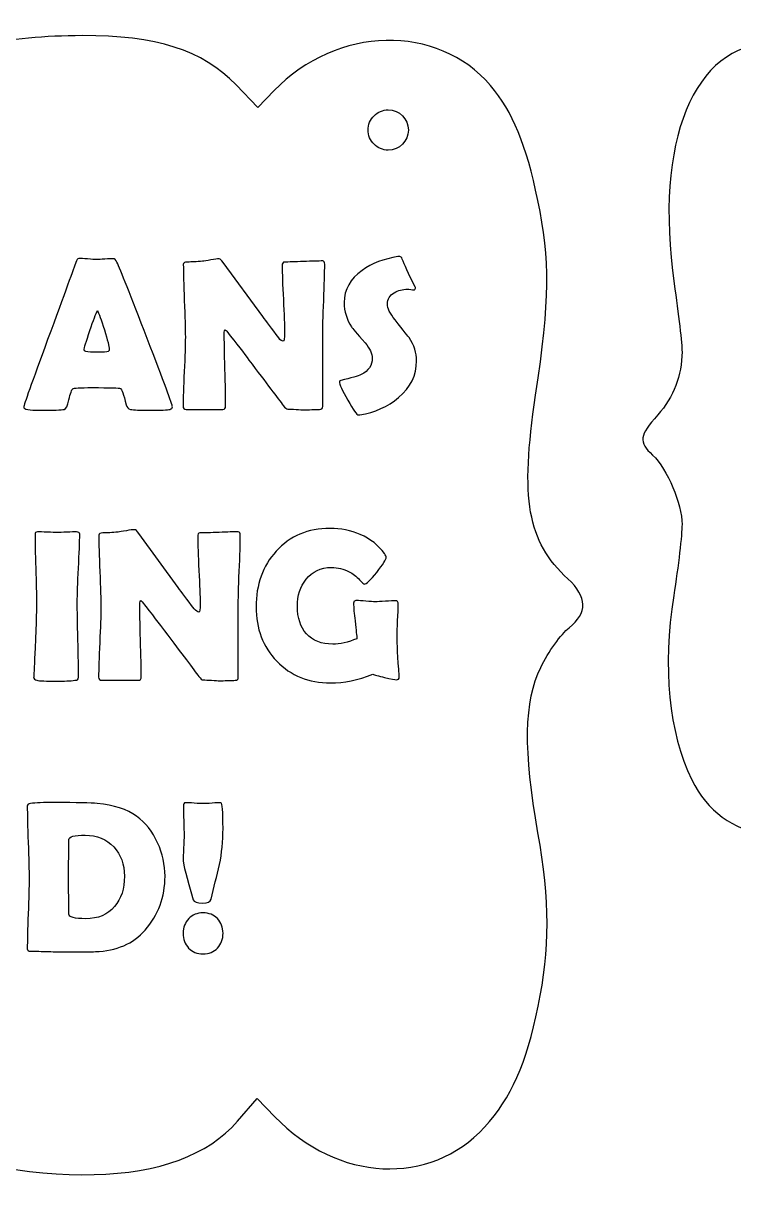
# Model space of a CAD drawing. Extents: x 52 to 552, y 106 to 316.
# Drawn here: x 247.7 to 310.1, y 213.7 to 316.3 of the extents above; entities that cross this region are included whole.
import ezdxf

# ---------------------------------------------------------------- set-up
doc = ezdxf.new("R2010")
doc.units = 0
doc.layers.add('Layer_1', color=7, linetype='CONTINUOUS')

msp = doc.modelspace()

# ---------------------------------------------------------------- linework, layer by layer
at = {"layer": 'Layer_1', "color": 7}
for points in [[(252.890404, 315.246276), (252.890404, 315.246276)], [(269.730031, 310.417079), (268.314509, 308.949743), (266.398485, 310.928606)], [(252.586685, 295.687503), (252.586685, 295.687503)], [(264.922881, 295.650571), (264.922881, 295.650571)], [(280.760952, 295.855072), (280.760952, 295.855072)], [(268.73123, 290.58821), (265.266289, 295.334725)], [(254.22159, 291.12675), (254.22159, 291.12675)], [(273.998092, 282.68268), (273.998092, 288.804478)], [(262.015221, 282.431878), (265.229357, 282.431878)], [(248.964097, 271.684833), (248.964097, 271.684833)], [(257.510139, 271.870595), (257.510139, 271.870595)], [(261.318485, 266.80768), (257.853547, 271.554748)], [(274.639154, 271.99131), (274.639154, 271.99131)], [(266.585347, 258.902704), (266.585347, 265.024499)], [(280.714097, 258.949005), (280.704727, 259.051531)], [(254.60248, 258.651901), (257.816615, 258.651901)], [(250.505846, 247.923046), (250.505846, 247.923046)], [(261.940808, 247.904303), (261.940808, 247.904303)], [(253.153333, 245.052868), (253.153333, 245.052868)], [(263.501299, 238.234334), (263.501299, 238.234334)], [(266.525815, 219.94391), (268.257734, 221.95364), (269.796175, 220.346297)]]:
    msp.add_lwpolyline(points, dxfattribs=at)
at = {"layer": 'Layer_1', "color": 3}
msp.add_lwpolyline([(281.513195, 306.962207), (281.513195, 306.962207)], close=True, dxfattribs=at)
at = {"layer": 'Layer_1', "color": 7}
for points in [[(288.72657, 310.858601), (284.09931, 316.322161), (275.225716, 316.115969), (269.730031, 310.417079)], [(252.890404, 315.246276), (246.246385, 315.208727), (241.629779, 314.293943), (232.341649, 311.173347)], [(266.398485, 310.928606), (263.447316, 313.976575), (259.360292, 315.282807), (252.890404, 315.246276)], [(313.437552, 314.543475), (306.565864, 314.543475), (303.062555, 305.958388), (304.843547, 293.483745)], [(292.877776, 300.787899), (291.856978, 305.69057), (290.675032, 308.558129), (288.72657, 310.858601)], [(292.683184, 283.683689), (293.946411, 292.118631), (293.984652, 295.469263), (292.877776, 300.787899)], [(252.586685, 295.687503), (252.487599, 295.687503), (252.400824, 295.570051), (252.32651, 295.334725)], [(253.357834, 295.641202), (253.01104, 295.672164), (252.753887, 295.687503), (252.586685, 295.687503)], [(254.147173, 295.5949), (253.973776, 295.5949), (253.710824, 295.610239), (253.357834, 295.641202)], [(254.881394, 295.622459), (254.559367, 295.603881), (254.314379, 295.5949), (254.147173, 295.5949)], [(255.615062, 295.659944), (255.454048, 295.659944), (255.20961, 295.64723), (254.881394, 295.622459)], [(255.940278, 295.353468), (255.841192, 295.557827), (255.732723, 295.659944), (255.615062, 295.659944)], [(264.922881, 295.650571), (264.743294, 295.650571), (264.498303, 295.622521), (264.188662, 295.566788)], [(265.266289, 295.334725), (265.11147, 295.54528), (264.997195, 295.650571), (264.922881, 295.650571)], [(280.602752, 295.845703), (279.358008, 295.659919), (278.30826, 295.257266), (277.45366, 294.637989)], [(280.760952, 295.855072), (280.723794, 295.855072), (280.670872, 295.851895), (280.602752, 295.845703)], [(280.983642, 295.631832), (280.927906, 295.780458), (280.853842, 295.855072), (280.760952, 295.855072)], [(282.107569, 293.179473), (281.519257, 294.362292), (281.144653, 295.17976), (280.983642, 295.631832)], [(252.32651, 295.334725), (252.196462, 294.926002), (251.373191, 292.668848), (249.855965, 288.563046)], [(258.596584, 288.665021), (257.128899, 292.47357), (256.243723, 294.703228), (255.940278, 295.353468)], [(262.126566, 295.371657), (261.885049, 295.371657), (261.764419, 295.303949), (261.764419, 295.167709)], [(261.764419, 295.167709), (261.764419, 294.461733), (261.792469, 293.399276), (261.848202, 291.981132)], [(263.454995, 295.44607), (262.928611, 295.396529), (262.485748, 295.371657), (262.126566, 295.371657)], [(264.188662, 295.566788), (263.823292, 295.498668), (263.578851, 295.458457), (263.454995, 295.44607)], [(270.635676, 295.371657), (270.505628, 295.371657), (270.440548, 295.257382), (270.440548, 295.028249)], [(270.440548, 295.028249), (270.440548, 294.371817), (270.474403, 293.390333), (270.54252, 292.083658)], [(272.316883, 295.418511), (271.56756, 295.387546), (271.007242, 295.371657), (270.635676, 295.371657)], [(273.998092, 295.464813), (273.626524, 295.464813), (273.066208, 295.449474), (272.316883, 295.418511)], [(274.174481, 295.177079), (274.174481, 295.369055), (274.115753, 295.464813), (273.998092, 295.464813)], [(274.081875, 291.990502), (274.143803, 293.408646), (274.174481, 294.471103), (274.174481, 295.177079)], [(277.45366, 294.637989), (276.407081, 293.888664), (275.883799, 292.94739), (275.883799, 291.814113)], [(279.673953, 291.693398), (279.673953, 292.114505), (279.875005, 292.442543), (280.277536, 292.677868)], [(280.277536, 292.677868), (280.611944, 292.882228), (281.002438, 292.984345), (281.448315, 292.984345)], [(281.448315, 292.984345), (281.510246, 292.984345), (281.599646, 292.975362), (281.71731, 292.956783)], [(281.71731, 292.956783), (281.834971, 292.938204), (281.918568, 292.928671), (281.968112, 292.928671)], [(281.968112, 292.928671), (282.079581, 292.928671), (282.135682, 292.981593), (282.135682, 293.08687)], [(282.135682, 293.08687), (282.135682, 293.111641), (282.12614, 293.142319), (282.107569, 293.179473)], [(304.843547, 293.483745), (305.223362, 290.823445), (305.532028, 288.126123), (305.532028, 287.489278)], [(261.848202, 291.981132), (261.91013, 290.562988), (261.940808, 289.497904), (261.940808, 288.785736)], [(270.54252, 292.083658), (270.616835, 290.776986), (270.653868, 289.798677), (270.653868, 289.148437)], [(273.998092, 288.804478), (273.998092, 289.516646), (274.026139, 290.578553), (274.081875, 291.990502)], [(275.883799, 291.814113), (275.883799, 291.033825), (276.09756, 290.321651), (276.524861, 289.677603)], [(280.342577, 290.299926), (279.8967, 290.85108), (279.673953, 291.315638), (279.673953, 291.693398)], [(253.562335, 289.352387), (253.871973, 290.262723), (254.091542, 290.854267), (254.22159, 291.12675)], [(254.22159, 291.12675), (254.351638, 290.879037), (254.555865, 290.309188), (254.83454, 289.417431)], [(270.134072, 288.711322), (269.508602, 289.53496), (269.040867, 290.160909), (268.73123, 290.58821)], [(276.524861, 289.677603), (276.586789, 289.584713), (276.983086, 289.116977), (277.713832, 288.274761)], [(281.577852, 288.739435), (281.540695, 288.788976), (281.12906, 289.309083), (280.342577, 290.299926)], [(249.855965, 288.563046), (248.456399, 284.76688), (247.756384, 282.78802), (247.756384, 282.627009)], [(253.060177, 287.652439), (253.060177, 287.819644), (253.227925, 288.386315), (253.562335, 289.352387)], [(254.83454, 289.417431), (255.119406, 288.494708), (255.261731, 287.931215), (255.261731, 287.726852)], [(260.807508, 282.664491), (260.807508, 282.831697), (260.070462, 284.831701), (258.596584, 288.665021)], [(261.940808, 288.785736), (261.940808, 288.110725), (261.906952, 287.098564), (261.838832, 285.748542)], [(265.359444, 289.2223), (265.359444, 289.31519), (265.384317, 289.383452), (265.433858, 289.426801)], [(265.415118, 285.989972), (265.377961, 287.426695), (265.359444, 288.50394), (265.359444, 289.2223)], [(265.433858, 289.426801), (265.501981, 289.389644), (265.547994, 289.35261), (265.572765, 289.315456)], [(265.572765, 289.315456), (266.445946, 288.194565), (267.096215, 287.345869), (267.523516, 286.769944)], [(270.533151, 288.423588), (270.421681, 288.423588), (270.28889, 288.519346), (270.134072, 288.711322)], [(270.653868, 289.148437), (270.653868, 288.665402), (270.613655, 288.423588), (270.533151, 288.423588)], [(282.23766, 286.7049), (282.23766, 287.379911), (282.017543, 288.058232), (281.577852, 288.739435)], [(253.618007, 287.46668), (253.246441, 287.479064), (253.060177, 287.540969), (253.060177, 287.652439)], [(254.565548, 287.448488), (254.125863, 287.448488), (253.809985, 287.454293), (253.618007, 287.46668)], [(255.243542, 287.596765), (255.200192, 287.497682), (254.974268, 287.448488), (254.565548, 287.448488)], [(255.261731, 287.726852), (255.261731, 287.671116), (255.255923, 287.62773), (255.243542, 287.596765)], [(277.713832, 288.274761), (278.134939, 287.77934), (278.345525, 287.330672), (278.345525, 286.928141)], [(305.532028, 287.489278), (305.528528, 285.417134), (304.805503, 283.536967), (303.399924, 281.946258)], [(267.523516, 286.769944), (269.084092, 284.707752), (270.087271, 283.376535), (270.533151, 282.775836)], [(278.345525, 286.928141), (278.345525, 286.296479), (278.023292, 285.819761), (277.379244, 285.497737)], [(280.649053, 283.472572), (281.708016, 284.370524), (282.23766, 285.44777), (282.23766, 286.7049)], [(261.838832, 285.748542), (261.776904, 284.398518), (261.745676, 283.388984), (261.745676, 282.720165)], [(265.480159, 282.757097), (265.480159, 283.475457), (265.458468, 284.553252), (265.415118, 285.989972)], [(277.379244, 285.497737), (277.088185, 285.355305), (276.494014, 285.181753), (275.596062, 284.97739)], [(252.075707, 284.261914), (252.143827, 284.317647), (252.704146, 284.345697), (253.756914, 284.345697)], [(253.756914, 284.345697), (255.31749, 284.345697), (256.147669, 284.324003), (256.246754, 284.280654)], [(275.596062, 284.97739), (275.503172, 284.958811), (275.456605, 284.915425), (275.456605, 284.847305)], [(275.456605, 284.847305), (275.456605, 284.655329), (275.701046, 284.12251), (276.190273, 283.249332)], [(251.72293, 283.268071), (251.852978, 283.831613), (251.97043, 284.162829), (252.075707, 284.261914)], [(256.246754, 284.280654), (256.364415, 284.218726), (256.528435, 283.74201), (256.738989, 282.85025)], [(277.258529, 281.958385), (278.589971, 282.175132), (279.720139, 282.679898), (280.649053, 283.472572)], [(295.519179, 267.554579), (291.950225, 270.863916), (291.308508, 274.513829), (292.683184, 283.683689)], [(247.756384, 282.627009), (247.756384, 282.44742), (248.229924, 282.358015), (249.177418, 282.358015)], [(249.177418, 282.358015), (250.378812, 282.358015), (251.085183, 282.382337), (251.295738, 282.431878)], [(251.295738, 282.431878), (251.462941, 282.475227), (251.605265, 282.754071), (251.72293, 283.268071)], [(256.738989, 282.85025), (256.794722, 282.614927), (256.928067, 282.475227), (257.138619, 282.431878)], [(257.138619, 282.431878), (257.392523, 282.382337), (257.961821, 282.358015), (258.847387, 282.358015)], [(258.847387, 282.358015), (259.813459, 282.358015), (260.389664, 282.382337), (260.575448, 282.431878)], [(260.575448, 282.431878), (260.730266, 282.475227), (260.807508, 282.553022), (260.807508, 282.664491)], [(261.745676, 282.720165), (261.745676, 282.528189), (261.835629, 282.431878), (262.015221, 282.431878)], [(265.229357, 282.431878), (265.396562, 282.431878), (265.480159, 282.54035), (265.480159, 282.757097)], [(270.533151, 282.775836), (270.687969, 282.571476), (270.821314, 282.46936), (270.932783, 282.46936)], [(270.932783, 282.46936), (271.093796, 282.46936), (271.335057, 282.456649), (271.657078, 282.431878)], [(271.657078, 282.431878), (271.979102, 282.407107), (272.220916, 282.394946), (272.381926, 282.394946)], [(272.381926, 282.394946), (272.530556, 282.394946), (272.7533, 282.401302), (273.05055, 282.413689)], [(273.05055, 282.413689), (273.353996, 282.426075), (273.579917, 282.431878), (273.728547, 282.431878)], [(273.728547, 282.431878), (273.908136, 282.431878), (273.998092, 282.515478), (273.998092, 282.68268)], [(276.190273, 283.249332), (276.679502, 282.382345), (276.995379, 281.949013), (277.137814, 281.949013)], [(277.137814, 281.949013), (277.168777, 281.949013), (277.208985, 281.95219), (277.258529, 281.958385)], [(303.399924, 281.946258), (301.774634, 280.106914), (301.710937, 279.611899), (302.946252, 278.425096)], [(302.946252, 278.425096), (304.248876, 277.173638), (305.526948, 274.156645), (305.530899, 272.323141)], [(305.530899, 272.323141), (305.53279, 271.470991), (305.20609, 268.667832), (304.804967, 266.093859)], [(248.964097, 271.684833), (248.821662, 271.684833), (248.750226, 271.616575), (248.750226, 271.480332)], [(248.750226, 271.480332), (248.750226, 270.817708), (248.771921, 269.82351), (248.81527, 268.498259)], [(249.827852, 271.656721), (249.4439, 271.6753), (249.156073, 271.684833), (248.964097, 271.684833)], [(250.700977, 271.628609), (250.508999, 271.628609), (250.217996, 271.638145), (249.827852, 271.656721)], [(251.546541, 271.656721), (251.174975, 271.638145), (250.892951, 271.628609), (250.700977, 271.628609)], [(252.400923, 271.684833), (252.20895, 271.684833), (251.924298, 271.6753), (251.546541, 271.656721)], [(252.670468, 271.480332), (252.670468, 271.616575), (252.580515, 271.684833), (252.400923, 271.684833)], [(252.558573, 268.498259), (252.632885, 269.82351), (252.670468, 270.817708), (252.670468, 271.480332)], [(254.713825, 271.59168), (254.472305, 271.59168), (254.351674, 271.523419), (254.351674, 271.387179)], [(254.351674, 271.387179), (254.351674, 270.681203), (254.379724, 269.619297), (254.43546, 268.201153)], [(256.042253, 271.666094), (255.515866, 271.616549), (255.073003, 271.59168), (254.713825, 271.59168)], [(256.775921, 271.786809), (256.410545, 271.718689), (256.166106, 271.678478), (256.042253, 271.666094)], [(257.510139, 271.870595), (257.330547, 271.870595), (257.085558, 271.842545), (256.775921, 271.786809)], [(257.853547, 271.554748), (257.698728, 271.7653), (257.584451, 271.870595), (257.510139, 271.870595)], [(263.222935, 271.59168), (263.092887, 271.59168), (263.027803, 271.477403), (263.027803, 271.248272)], [(263.027803, 271.248272), (263.027803, 270.59184), (263.061659, 269.6098), (263.129779, 268.303128)], [(264.904141, 271.637981), (264.154816, 271.607016), (263.5945, 271.59168), (263.222935, 271.59168)], [(266.585347, 271.684833), (266.213782, 271.684833), (265.653466, 271.668944), (264.904141, 271.637981)], [(266.761736, 271.396549), (266.761736, 271.588525), (266.703008, 271.684833), (266.585347, 271.684833)], [(266.669131, 268.210525), (266.731061, 269.628669), (266.761736, 270.690573), (266.761736, 271.396549)], [(274.639154, 271.99131), (272.700818, 271.99131), (271.124609, 271.322522), (269.910828, 269.984887)], [(277.296011, 271.45222), (276.466181, 271.811401), (275.580452, 271.99131), (274.639154, 271.99131)], [(279.413781, 269.780386), (278.899781, 270.498746), (278.19396, 271.055884), (277.296011, 271.45222)], [(269.910828, 269.984887), (268.734204, 268.690599), (268.145839, 267.061472), (268.145839, 265.098362)], [(278.735784, 268.126739), (279.293134, 268.820331), (279.571427, 269.266369), (279.571427, 269.46454)], [(279.571427, 269.46454), (279.571427, 269.526465), (279.519055, 269.63176), (279.413781, 269.780386)], [(248.81527, 268.498259), (248.858619, 267.173009), (248.880314, 266.179361), (248.880314, 265.516737)], [(252.456597, 265.516737), (252.456597, 266.179361), (252.49045, 267.173009), (252.558573, 268.498259)], [(254.43546, 268.201153), (254.497388, 266.783009), (254.528063, 265.717924), (254.528063, 265.005759)], [(263.129779, 268.303128), (263.204091, 266.996456), (263.241124, 266.018147), (263.241124, 265.367907)], [(266.585347, 265.024499), (266.585347, 265.736667), (266.6134, 266.798573), (266.669131, 268.210525)], [(272.539576, 267.523159), (273.084536, 268.216748), (273.821584, 268.563303), (274.750499, 268.563303)], [(274.750499, 268.563303), (275.320235, 268.563303), (275.84034, 268.436317), (276.31099, 268.182413)], [(276.31099, 268.182413), (276.62682, 268.015208), (276.936894, 267.780303), (277.24034, 267.476857)], [(277.667531, 267.095968), (277.828542, 267.095968), (278.18463, 267.439345), (278.735784, 268.126739)], [(271.778346, 265.135847), (271.778346, 266.089532), (272.031768, 266.885303), (272.539576, 267.523159)], [(277.24034, 267.476857), (277.488049, 267.222953), (277.630374, 267.095968), (277.667531, 267.095968)], [(295.617844, 263.269429), (297.259812, 264.55393), (297.228034, 265.969966), (295.519179, 267.554579)], [(262.721327, 264.931346), (262.095858, 265.754983), (261.628122, 266.380382), (261.318485, 266.80768)], [(304.804967, 266.093859), (303.811009, 259.715306), (304.360185, 254.095607), (306.385299, 249.926713)], [(248.880314, 265.516737), (248.880314, 264.730254), (248.824761, 263.08261), (248.713295, 260.57454)], [(252.512271, 262.218815), (252.475114, 263.6865), (252.456597, 264.78599), (252.456597, 265.516737)], [(254.528063, 265.005759), (254.528063, 264.330746), (254.494211, 263.318034), (254.426091, 261.968012)], [(257.946703, 265.44232), (257.946703, 265.535214), (257.971575, 265.603472), (258.021116, 265.646821)], [(258.002374, 262.209442), (257.965219, 263.646162), (257.946703, 264.72396), (257.946703, 265.44232)], [(258.021116, 265.646821), (258.089236, 265.609664), (258.13525, 265.57208), (258.16002, 265.534926)], [(258.16002, 265.534926), (259.033199, 264.414035), (259.68347, 263.565892), (260.110772, 262.989964)], [(263.120409, 264.643609), (263.008937, 264.643612), (262.876146, 264.739367), (262.721327, 264.931346)], [(263.241124, 265.367907), (263.241124, 264.884869), (263.200916, 264.643609), (263.120409, 264.643609)], [(268.145839, 265.098362), (268.145839, 263.178607), (268.752718, 261.590238), (269.966502, 260.333107)], [(272.567688, 262.739162), (272.041301, 263.327474), (271.778346, 264.126425), (271.778346, 265.135847)], [(276.831338, 265.637452), (276.750831, 265.612681), (276.71062, 265.541245), (276.71062, 265.423581)], [(276.71062, 265.423581), (276.71062, 265.027245), (276.750831, 264.507137), (276.831338, 263.863089)], [(276.980165, 265.655641), (276.912045, 265.655641), (276.8623, 265.649833), (276.831338, 265.637452)], [(277.788246, 265.59997), (277.429067, 265.637124), (277.159757, 265.655641), (276.980165, 265.655641)], [(278.615069, 265.553665), (278.429285, 265.553665), (278.153619, 265.569004), (277.788246, 265.59997)], [(279.506384, 265.59115), (279.110048, 265.566377), (278.813237, 265.553665), (278.615069, 265.553665)], [(280.398251, 265.637452), (280.200083, 265.637452), (279.902722, 265.622113), (279.506384, 265.59115)], [(280.630864, 265.330975), (280.630864, 265.535338), (280.55307, 265.637452), (280.398251, 265.637452)], [(280.57464, 263.983804), (280.611794, 264.584503), (280.630864, 265.033722), (280.630864, 265.330975)], [(276.831338, 263.863089), (276.924237, 263.027065), (276.979784, 262.506961), (276.998354, 262.302598)], [(280.528339, 262.637187), (280.528339, 262.93444), (280.543675, 263.383106), (280.57464, 263.983804)], [(260.110772, 262.989964), (261.671348, 260.927775), (262.674529, 259.596558), (263.120409, 258.99586)], [(293.133526, 259.791263), (293.800982, 261.157724), (294.918779, 262.723027), (295.617844, 263.269429)], [(252.567942, 258.921443), (252.567942, 259.65219), (252.549429, 260.751129), (252.512271, 262.218815)], [(254.426091, 261.968012), (254.36416, 260.617991), (254.332935, 259.608454), (254.332935, 258.939635)], [(258.067418, 258.977117), (258.067418, 259.695477), (258.045723, 260.772722), (258.002374, 262.209442)], [(274.880586, 261.828555), (273.883552, 261.828555), (273.112651, 262.132271), (272.567688, 262.739162)], [(276.998354, 262.302598), (276.218066, 261.986769), (275.512248, 261.828555), (274.880586, 261.828555)], [(280.704727, 259.051531), (280.587063, 260.643072), (280.528339, 261.83832), (280.528339, 262.637187)], [(248.713295, 260.57454), (248.657559, 259.385527), (248.629509, 258.84055), (248.629509, 258.939635)], [(269.966502, 260.333107), (271.192667, 259.057395), (272.76252, 258.419838), (274.676085, 258.419838)], [(292.885481, 245.267292), (291.602216, 252.476529), (291.675848, 256.806075), (293.133526, 259.791263)], [(248.629509, 258.939635), (248.629509, 258.784817), (248.719464, 258.689059), (248.899053, 258.651901)], [(252.243277, 258.651901), (252.391909, 258.670483), (252.472328, 258.682641), (252.484709, 258.688833)], [(252.484709, 258.688833), (252.540445, 258.719795), (252.567942, 258.79759), (252.567942, 258.921443)], [(254.332935, 258.939635), (254.332935, 258.747659), (254.422887, 258.651901), (254.60248, 258.651901)], [(257.816615, 258.651901), (257.983818, 258.651901), (258.067418, 258.760371), (258.067418, 258.977117)], [(263.120409, 258.99586), (263.275228, 258.791497), (263.408569, 258.688833), (263.520039, 258.688833)], [(263.520039, 258.688833), (263.681052, 258.688833), (263.922312, 258.676672), (264.244336, 258.651901)], [(266.315802, 258.651901), (266.495395, 258.651901), (266.585347, 258.735498), (266.585347, 258.902704)], [(274.676085, 258.419838), (275.865093, 258.419838), (277.106911, 258.673813), (278.401199, 259.181618)], [(278.401199, 259.181618), (278.531247, 259.132077), (278.875171, 259.038944), (279.43252, 258.902704)], [(279.43252, 258.902704), (279.996062, 258.766461), (280.336261, 258.698203), (280.453925, 258.698203)], [(280.453925, 258.698203), (280.639701, 258.698203), (280.726478, 258.7818), (280.714097, 258.949005)], [(248.899053, 258.651901), (249.146763, 258.602357), (249.72242, 258.577485), (250.626564, 258.577485)], [(250.626564, 258.577485), (251.301575, 258.577485), (251.840746, 258.602357), (252.243277, 258.651901)], [(264.244336, 258.651901), (264.56636, 258.627128), (264.808171, 258.61497), (264.969185, 258.61497)], [(264.969185, 258.61497), (265.117809, 258.61497), (265.340555, 258.620778), (265.637809, 258.633159)], [(265.637809, 258.633159), (265.941254, 258.64554), (266.167179, 258.651901), (266.315802, 258.651901)], [(306.385299, 249.926713), (309.106006, 244.325923), (315.782819, 243.510146), (320.072512, 248.254327)], [(248.341775, 247.848632), (248.162185, 247.823861), (248.07223, 247.746617), (248.07223, 247.616569)], [(248.07223, 247.616569), (248.07223, 246.910596), (248.097105, 245.845512), (248.146646, 244.421176)], [(250.505846, 247.923046), (249.502617, 247.923046), (248.781463, 247.898173), (248.341775, 247.848632)], [(254.212217, 247.839262), (253.648676, 247.894996), (252.413217, 247.923046), (250.505846, 247.923046)], [(257.658416, 246.724705), (256.828584, 247.319209), (255.679902, 247.690636), (254.212217, 247.839262)], [(261.940808, 247.904303), (261.829338, 247.904306), (261.773789, 247.790029), (261.773789, 247.560898)], [(261.773789, 247.560898), (261.773789, 247.282221), (261.78276, 246.86423), (261.80135, 246.306883)], [(262.721327, 247.867375), (262.374532, 247.892142), (262.114205, 247.904303), (261.940808, 247.904303)], [(263.501299, 247.82989), (263.327902, 247.82989), (263.068122, 247.842601), (262.721327, 247.867375)], [(264.281818, 247.867375), (263.935024, 247.842601), (263.674696, 247.82989), (263.501299, 247.82989)], [(265.061787, 247.904303), (264.88839, 247.904306), (264.628616, 247.892142), (264.281818, 247.867375)], [(265.247549, 245.656448), (265.247549, 247.155096), (265.185644, 247.904303), (265.061787, 247.904303)], [(259.507191, 244.383694), (259.055122, 245.386921), (258.438704, 246.167355), (257.658416, 246.724705)], [(261.80135, 246.306883), (261.819921, 245.749534), (261.829463, 245.331543), (261.829463, 245.052868)], [(264.941073, 242.479244), (265.145433, 243.470087), (265.247549, 244.529366), (265.247549, 245.656448)], [(248.146646, 244.421176), (248.202379, 243.003035), (248.229879, 241.937397), (248.229879, 241.225229)], [(251.704187, 243.018331), (251.716568, 243.75527), (251.72293, 244.306605), (251.72293, 244.671978)], [(251.72293, 244.671978), (251.72293, 244.92588), (252.199648, 245.052868), (253.153333, 245.052868)], [(253.153333, 245.052868), (254.193717, 245.052868), (255.029702, 244.708941), (255.661363, 244.021544)], [(260.157626, 241.457843), (260.157626, 242.461069), (259.940685, 243.436201), (259.507191, 244.383694)], [(261.829463, 245.052868), (261.829463, 244.798967), (261.816751, 244.421184), (261.791981, 243.919568)], [(292.91359, 230.053197), (293.949346, 235.036618), (293.941839, 239.33486), (292.885481, 245.267292)], [(255.661363, 244.021544), (256.286833, 243.35892), (256.599532, 242.504419), (256.599532, 241.457843)], [(261.791981, 243.919568), (261.76721, 243.417955), (261.755049, 243.040172), (261.755049, 242.786271)], [(251.685448, 241.374056), (251.685448, 241.739433), (251.691809, 242.287587), (251.704187, 243.018331)], [(261.755049, 242.786271), (261.755049, 242.513788), (262.046054, 241.383624), (262.628174, 239.395746)], [(264.207405, 239.442048), (264.448922, 240.451469), (264.69336, 241.463631), (264.941073, 242.479244)], [(248.229879, 241.225229), (248.229879, 240.544027), (248.202379, 239.519151), (248.146646, 238.150551)], [(251.704187, 239.748524), (251.691809, 240.473076), (251.685448, 241.014878), (251.685448, 241.374056)], [(256.599532, 241.457843), (256.599532, 240.355531), (256.311705, 239.466626), (255.735777, 238.791613)], [(258.401453, 236.720147), (259.571885, 238.057784), (260.157626, 239.637171), (260.157626, 241.457843)], [(251.72293, 238.122989), (251.72293, 238.488362), (251.716568, 239.030161), (251.704187, 239.748524)], [(262.628174, 239.395746), (262.683907, 239.197576), (262.962751, 239.098089), (263.464367, 239.098089)], [(263.464367, 239.098089), (263.904053, 239.098089), (264.151669, 239.212914), (264.207405, 239.442048)], [(248.146646, 238.150551), (248.097105, 236.788143), (248.07223, 235.766445), (248.07223, 235.085242)], [(255.735777, 238.791613), (255.122691, 238.079445), (254.280354, 237.72336), (253.209007, 237.72336)], [(263.501299, 238.234334), (262.981107, 238.234334), (262.559935, 238.067137), (262.237911, 237.732729)], [(264.755314, 237.732729), (264.43329, 238.067137), (264.015299, 238.234334), (263.501299, 238.234334)], [(253.209007, 237.72336), (252.218165, 237.72336), (251.72293, 237.856701), (251.72293, 238.122989)], [(262.237911, 237.732729), (261.91589, 237.398319), (261.755049, 236.970794), (261.755049, 236.450602)], [(265.247549, 236.450602), (265.247549, 236.970794), (265.08353, 237.398319), (264.755314, 237.732729)], [(254.045201, 234.83444), (255.915414, 234.896365), (257.367261, 235.524944), (258.401453, 236.720147)], [(261.755049, 236.450602), (261.755049, 235.924218), (261.913263, 235.490889), (262.229092, 235.150286)], [(264.764684, 235.150286), (265.086705, 235.497081), (265.247549, 235.93041), (265.247549, 236.450602)], [(248.07223, 235.085242), (248.07223, 234.942807), (248.162185, 234.871922), (248.341775, 234.871922)], [(262.229092, 235.150286), (262.551119, 234.809686), (262.974915, 234.639309), (263.501299, 234.639309)], [(263.501299, 234.639309), (264.021491, 234.639309), (264.442657, 234.809686), (264.764684, 235.150286)], [(248.341775, 234.871922), (248.64522, 234.871922), (249.100244, 234.86238), (249.707135, 234.84381)], [(249.707135, 234.84381), (250.320217, 234.825239), (250.778422, 234.815697), (251.081867, 234.815697)], [(251.081867, 234.815697), (252.698177, 234.815697), (253.686019, 234.822059), (254.045201, 234.83444)], [(288.198504, 219.427971), (290.551644, 222.015568), (291.851588, 224.945339), (292.91359, 230.053197)], [(233.528416, 219.132521), (249.070814, 213.679203), (261.389427, 213.982225), (266.525815, 219.94391)], [(269.796175, 220.346297), (275.27916, 214.616754), (283.452401, 214.208776), (288.198504, 219.427971)]]:
    msp.add_open_spline(points, degree=3, dxfattribs=at)
at = {"layer": 'Layer_1', "color": 3}
for points in [[(277.982231, 306.962207), (277.982231, 307.430442), (278.168237, 307.8795), (278.499329, 308.210592)], [(278.499329, 308.210592), (278.830422, 308.541684), (279.279479, 308.72769), (279.747715, 308.72769)], [(279.747715, 308.72769), (280.722763, 308.727688), (281.513195, 307.937255), (281.513195, 306.962207)], [(278.499329, 305.713822), (278.168237, 306.044914), (277.982231, 306.493972), (277.982231, 306.962207)], [(281.513195, 306.962207), (281.513195, 305.987158), (280.722763, 305.196725), (279.747715, 305.196724)], [(279.747715, 305.196724), (279.279479, 305.196724), (278.830422, 305.382729), (278.499329, 305.713822)]]:
    msp.add_open_spline(points, degree=3, dxfattribs=at)

doc.saveas('drawing.dxf')
